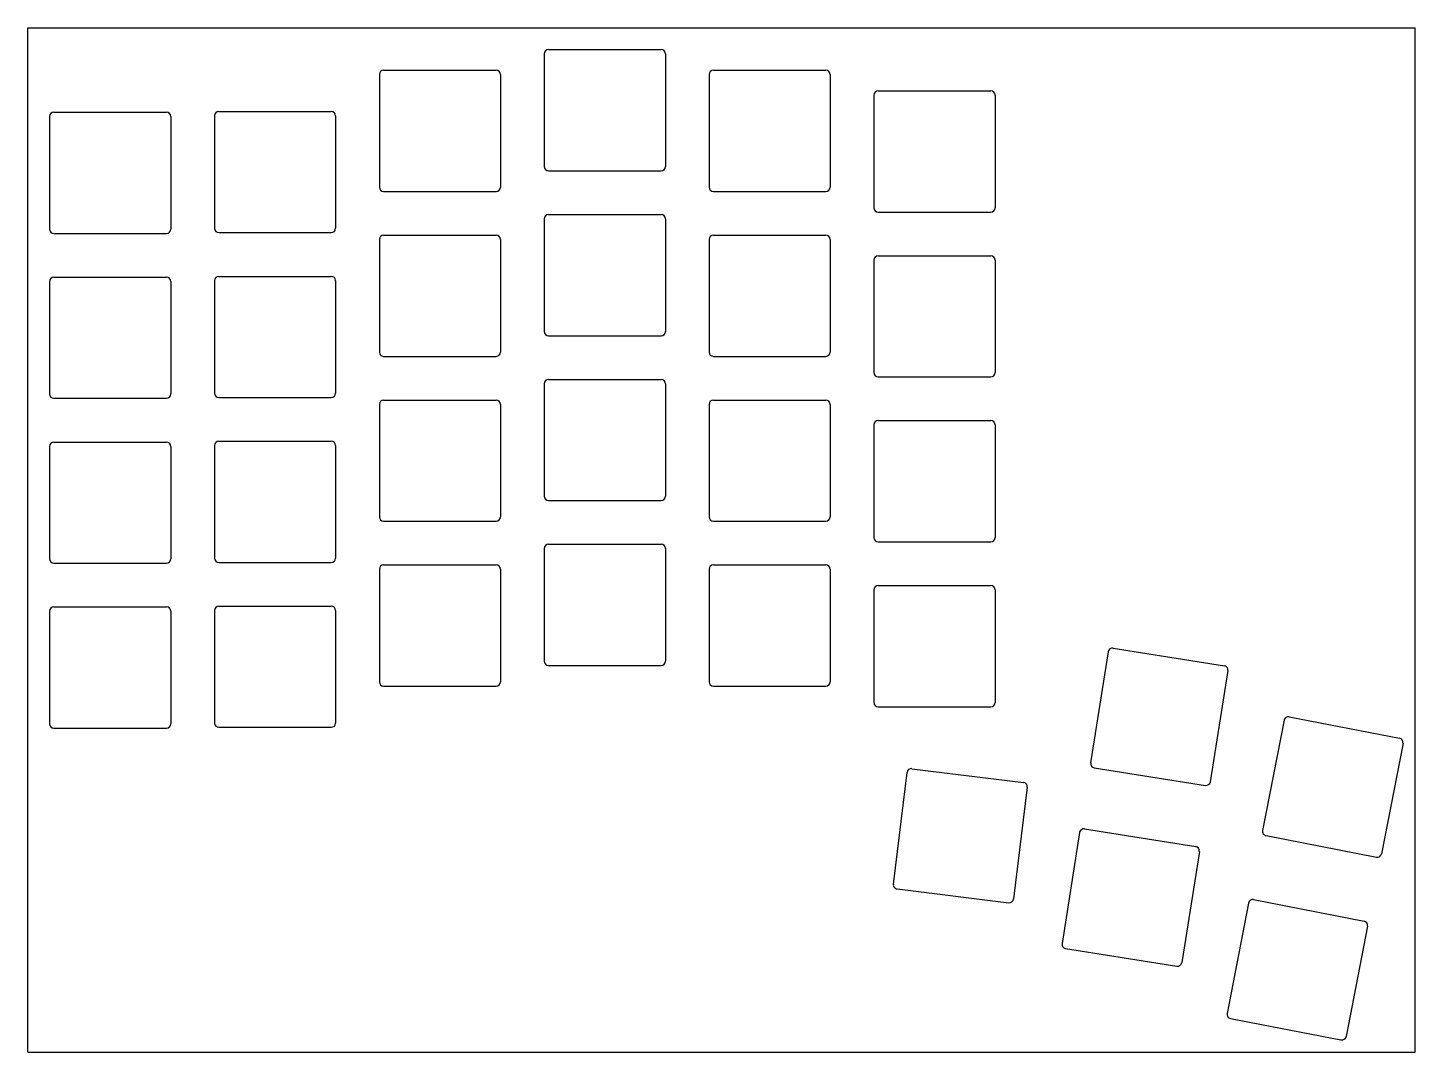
# Model space of a CAD drawing. Header units: millimetres. Extents: x 10 to 170, y -118 to 0.
import ezdxf

# ---------------------------------------------------------------- set-up
doc = ezdxf.new("R2010")
doc.units = ezdxf.units.MM

msp = doc.modelspace()

# ---------------------------------------------------------------- linework, layer by layer
for p, q in [((9.53, 0), (169.85, 0)), ((9.53, -118.36), (9.53, 0)), ((169.85, -118.36), (169.85, 0)), ((69.2, -3.02), (69.2, -16.02)), ((69.7, -2.52), (82.7, -2.52)), ((83.2, -3.02), (83.2, -16.02)), ((50.15, -5.41), (50.15, -18.41)), ((50.65, -4.91), (63.65, -4.91)), ((64.15, -5.41), (64.15, -18.41)), ((88.25, -5.41), (88.25, -18.41)), ((88.75, -4.91), (101.75, -4.91)), ((102.25, -5.41), (102.25, -18.41)), ((107.3, -7.79), (107.3, -20.79)), ((107.8, -7.29), (120.8, -7.29)), ((121.3, -7.79), (121.3, -20.79)), ((12.05, -10.26), (12.05, -23.26)), ((12.55, -9.76), (25.55, -9.76)), ((26.05, -10.26), (26.05, -23.26)), ((31.1, -10.17), (31.1, -23.17)), ((31.6, -9.67), (44.6, -9.67)), ((45.1, -10.17), (45.1, -23.17)), ((69.7, -16.52), (82.7, -16.52)), ((50.65, -18.91), (63.65, -18.91)), ((88.75, -18.91), (101.75, -18.91)), ((69.2, -22.07), (69.2, -35.08)), ((69.7, -21.57), (82.7, -21.57)), ((83.2, -22.07), (83.2, -35.08)), ((107.8, -21.29), (120.8, -21.29)), ((12.55, -23.76), (25.55, -23.76)), ((31.6, -23.67), (44.6, -23.67)), ((50.65, -23.96), (63.65, -23.96)), ((88.75, -23.96), (101.75, -23.96)), ((50.15, -24.46), (50.15, -37.46)), ((64.15, -24.46), (64.15, -37.46)), ((88.25, -24.46), (88.25, -37.46)), ((102.25, -24.46), (102.25, -37.46)), ((107.3, -26.84), (107.3, -39.84)), ((107.8, -26.34), (120.8, -26.34)), ((121.3, -26.84), (121.3, -39.84)), ((12.55, -28.81), (25.55, -28.81)), ((31.6, -28.72), (44.6, -28.72)), ((12.05, -29.31), (12.05, -42.31)), ((26.05, -29.31), (26.05, -42.31)), ((31.1, -29.22), (31.1, -42.22)), ((45.1, -29.22), (45.1, -42.22)), ((69.7, -35.58), (82.7, -35.58)), ((50.65, -37.96), (63.65, -37.96)), ((88.75, -37.96), (101.75, -37.96)), ((69.2, -41.12), (69.2, -54.12)), ((69.7, -40.62), (82.7, -40.62)), ((83.2, -41.12), (83.2, -54.12)), ((107.8, -40.34), (120.8, -40.34)), ((12.55, -42.81), (25.55, -42.81)), ((31.6, -42.72), (44.6, -42.72)), ((50.65, -43.01), (63.65, -43.01)), ((88.75, -43.01), (101.75, -43.01)), ((50.15, -43.51), (50.15, -56.51)), ((64.15, -43.51), (64.15, -56.51)), ((88.25, -43.51), (88.25, -56.51)), ((102.25, -43.51), (102.25, -56.51)), ((107.3, -45.89), (107.3, -58.89)), ((107.8, -45.39), (120.8, -45.39)), ((121.3, -45.89), (121.3, -58.89)), ((12.55, -47.86), (25.55, -47.86)), ((31.6, -47.77), (44.6, -47.77)), ((12.05, -48.36), (12.05, -61.36)), ((26.05, -48.36), (26.05, -61.36)), ((31.1, -48.27), (31.1, -61.27)), ((45.1, -48.27), (45.1, -61.27)), ((69.7, -54.62), (82.7, -54.62)), ((50.65, -57.01), (63.65, -57.01)), ((88.75, -57.01), (101.75, -57.01)), ((69.2, -60.17), (69.2, -73.17)), ((69.7, -59.67), (82.7, -59.67)), ((83.2, -60.17), (83.2, -73.17)), ((107.8, -59.39), (120.8, -59.39)), ((12.55, -61.86), (25.55, -61.86)), ((31.6, -61.77), (44.6, -61.77)), ((50.65, -62.06), (63.65, -62.06)), ((88.75, -62.06), (101.75, -62.06)), ((50.15, -62.56), (50.15, -75.56)), ((64.15, -62.56), (64.15, -75.56)), ((88.25, -62.56), (88.25, -75.56)), ((102.25, -62.56), (102.25, -75.56)), ((107.3, -64.94), (107.3, -77.94)), ((107.8, -64.44), (120.8, -64.44)), ((121.3, -64.94), (121.3, -77.94)), ((12.55, -66.91), (25.55, -66.91)), ((31.1, -67.32), (31.1, -80.32)), ((31.6, -66.82), (44.6, -66.82)), ((45.1, -67.32), (45.1, -80.32)), ((12.05, -67.41), (12.05, -80.41)), ((26.05, -67.41), (26.05, -80.41)), ((134.38, -72.08), (132.34, -84.92)), ((134.95, -71.67), (147.79, -73.7)), ((69.7, -73.67), (82.7, -73.67)), ((148.21, -74.27), (146.17, -87.11)), ((50.65, -76.06), (63.65, -76.06)), ((88.75, -76.06), (101.75, -76.06)), ((107.8, -78.44), (120.8, -78.44)), ((154.69, -79.98), (152.21, -92.75)), ((155.28, -79.59), (168.04, -82.07)), ((12.55, -80.91), (25.55, -80.91)), ((31.6, -80.82), (44.6, -80.82)), ((168.44, -82.66), (165.95, -95.42)), ((111.12, -86.03), (109.54, -98.93)), ((111.68, -85.6), (124.59, -87.18)), ((132.76, -85.49), (145.6, -87.53)), ((125.02, -87.74), (123.44, -100.64)), ((131.07, -92.97), (129.04, -105.81)), ((131.64, -92.55), (144.48, -94.59)), ((152.61, -93.33), (165.37, -95.81)), ((144.9, -95.16), (142.86, -108)), ((109.98, -99.49), (122.88, -101.08)), ((151.17, -100.72), (163.93, -103.2)), ((150.59, -101.12), (148.1, -113.88)), ((164.33, -103.79), (161.85, -116.55)), ((129.45, -106.38), (142.29, -108.41)), ((148.5, -114.46), (161.26, -116.94)), ((9.53, -118.36), (169.85, -118.36))]:
    msp.add_line(p, q)
for centre, start, end in [((69.7, -3.02), 90, 180), ((82.7, -3.02), 0, 90), ((50.65, -5.41), 90, 180), ((63.65, -5.41), 0, 90), ((88.75, -5.41), 90, 180), ((101.75, -5.41), 0, 90), ((107.8, -7.79), 90, 180), ((120.8, -7.79), 0, 90), ((12.55, -10.26), 90, 180), ((25.55, -10.26), 0, 90), ((31.6, -10.17), 90, 180), ((44.6, -10.17), 0, 90), ((69.7, -16.02), 180, 270), ((82.7, -16.02), 270, 0), ((50.65, -18.41), 180, 270), ((63.65, -18.41), 270, 0), ((88.75, -18.41), 180, 270), ((101.75, -18.41), 270, 0), ((107.8, -20.79), 180, 270), ((120.8, -20.79), 270, 0), ((69.7, -22.07), 90, 180), ((82.7, -22.07), 0, 90), ((12.55, -23.26), 180, 270), ((25.55, -23.26), 270, 0), ((31.6, -23.17), 180, 270), ((44.6, -23.17), 270, 0), ((50.65, -24.46), 90, 180), ((63.65, -24.46), 0, 90), ((88.75, -24.46), 90, 180), ((101.75, -24.46), 0, 90), ((107.8, -26.84), 90, 180), ((120.8, -26.84), 0, 90), ((12.55, -29.31), 90, 180), ((25.55, -29.31), 0, 90), ((31.6, -29.22), 90, 180), ((44.6, -29.22), 0, 90), ((69.7, -35.08), 180, 270), ((82.7, -35.08), 270, 0), ((50.65, -37.46), 180, 270), ((63.65, -37.46), 270, 0), ((88.75, -37.46), 180, 270), ((101.75, -37.46), 270, 0), ((107.8, -39.84), 180, 270), ((120.8, -39.84), 270, 0), ((69.7, -41.12), 90, 180), ((82.7, -41.12), 0, 90), ((12.55, -42.31), 180, 270), ((25.55, -42.31), 270, 0), ((31.6, -42.22), 180, 270), ((44.6, -42.22), 270, 0), ((50.65, -43.51), 90, 180), ((63.65, -43.51), 0, 90), ((88.75, -43.51), 90, 180), ((101.75, -43.51), 0, 90), ((107.8, -45.89), 90, 180), ((120.8, -45.89), 0, 90), ((12.55, -48.36), 90, 180), ((25.55, -48.36), 0, 90), ((31.6, -48.27), 90, 180), ((44.6, -48.27), 0, 90), ((69.7, -54.12), 180, 270), ((82.7, -54.12), 270, 0), ((50.65, -56.51), 180, 270), ((63.65, -56.51), 270, 0), ((88.75, -56.51), 180, 270), ((101.75, -56.51), 270, 0), ((107.8, -58.89), 180, 270), ((120.8, -58.89), 270, 0), ((69.7, -60.17), 90, 180), ((82.7, -60.17), 0, 90), ((12.55, -61.36), 180, 270), ((25.55, -61.36), 270, 0), ((31.6, -61.27), 180, 270), ((44.6, -61.27), 270, 0), ((50.65, -62.56), 90, 180), ((63.65, -62.56), 0, 90), ((88.75, -62.56), 90, 180), ((101.75, -62.56), 0, 90), ((107.8, -64.94), 90, 180), ((120.8, -64.94), 0, 90), ((12.55, -67.41), 90, 180), ((25.55, -67.41), 0, 90), ((31.6, -67.32), 90, 180), ((44.6, -67.32), 0, 90), ((134.87, -72.16), 81, 171), ((69.7, -73.17), 180, 270), ((82.7, -73.17), 270, 0), ((147.71, -74.19), 351, 81), ((50.65, -75.56), 180, 270), ((63.65, -75.56), 270, 0), ((88.75, -75.56), 180, 270), ((101.75, -75.56), 270, 0), ((107.8, -77.94), 180, 270), ((120.8, -77.94), 270, 0), ((155.18, -80.08), 79, 169), ((12.55, -80.41), 180, 270), ((25.55, -80.41), 270, 0), ((31.6, -80.32), 180, 270), ((44.6, -80.32), 270, 0), ((167.94, -82.56), 349, 79), ((132.84, -85), 171, 261), ((111.62, -86.09), 83, 173), ((124.52, -87.68), 353, 83), ((145.68, -87.03), 261, 351), ((131.56, -93.05), 81, 171), ((152.7, -92.84), 169, 259), ((144.4, -95.08), 351, 81), ((165.46, -95.32), 259, 349), ((110.04, -99), 173, 263), ((122.94, -100.58), 263, 353), ((151.08, -101.21), 79, 169), ((163.84, -103.69), 349, 79), ((129.53, -105.89), 171, 261), ((142.37, -107.92), 261, 351), ((148.6, -113.97), 169, 259), ((161.36, -116.45), 259, 349)]:
    msp.add_arc(centre, 0.5, start, end)

doc.saveas('drawing.dxf')
